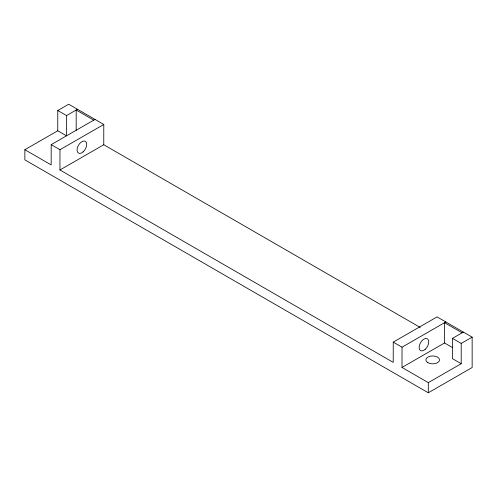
<?xml version="1.0" encoding="UTF-8"?>
<svg xmlns="http://www.w3.org/2000/svg" width="497" height="497" viewBox="0 0 497 497"><rect width="100%" height="100%" fill="white"/><g stroke="black" fill="none" stroke-linecap="round" stroke-linejoin="round"><path stroke-width="0.75" d="M77.476 109.284L66.548 115.577L66.523 135.843L57.751 130.779L24.862 149.715L24.85 159.848L428.296 392.779L472.15 367.531L472.15 337.152L437.068 316.893L393.251 342.122L393.226 362.388L59.944 169.968L59.969 149.703L103.786 124.474L103.761 144.745L59.944 169.968M95.014 119.41L51.197 144.639L51.172 164.905L24.862 149.715M57.751 130.779L57.776 110.514L68.704 104.221L103.786 124.474M76.171 130.289L76.196 110.023L93.734 120.15M472.15 337.152L461.222 343.439L461.197 363.711L428.308 382.647L401.998 367.451L402.023 347.186L445.84 321.957M428.296 392.779L428.308 382.647M401.998 367.451L444.535 342.961L444.56 322.696L462.104 332.822M463.378 332.089L452.456 338.376L452.432 358.648L461.197 363.711M57.776 110.514L66.548 115.577M452.456 338.376L461.222 343.439M103.761 144.745L420.245 327.467M444.535 342.961L452.332 347.465M51.197 144.639L59.969 149.703M393.251 342.122L402.023 347.186M427.874 362.673A6.821 3.933 0.1 0 0 439.286 360.915A6.821 3.933 0.1 0 0 430.93 356.094A6.821 3.933 0.1 0 0 427.874 362.673M425.177 349.36A6.821 3.939 -60 0 0 427.352 338.792A6.821 3.939 -60 0 0 419.282 345.937A6.821 3.939 -60 0 0 425.177 349.36M83.123 151.877A6.821 3.939 -60 0 0 85.298 141.31A6.821 3.939 -60 0 0 77.228 148.454A6.821 3.939 -60 0 0 83.123 151.877"/></g></svg>
